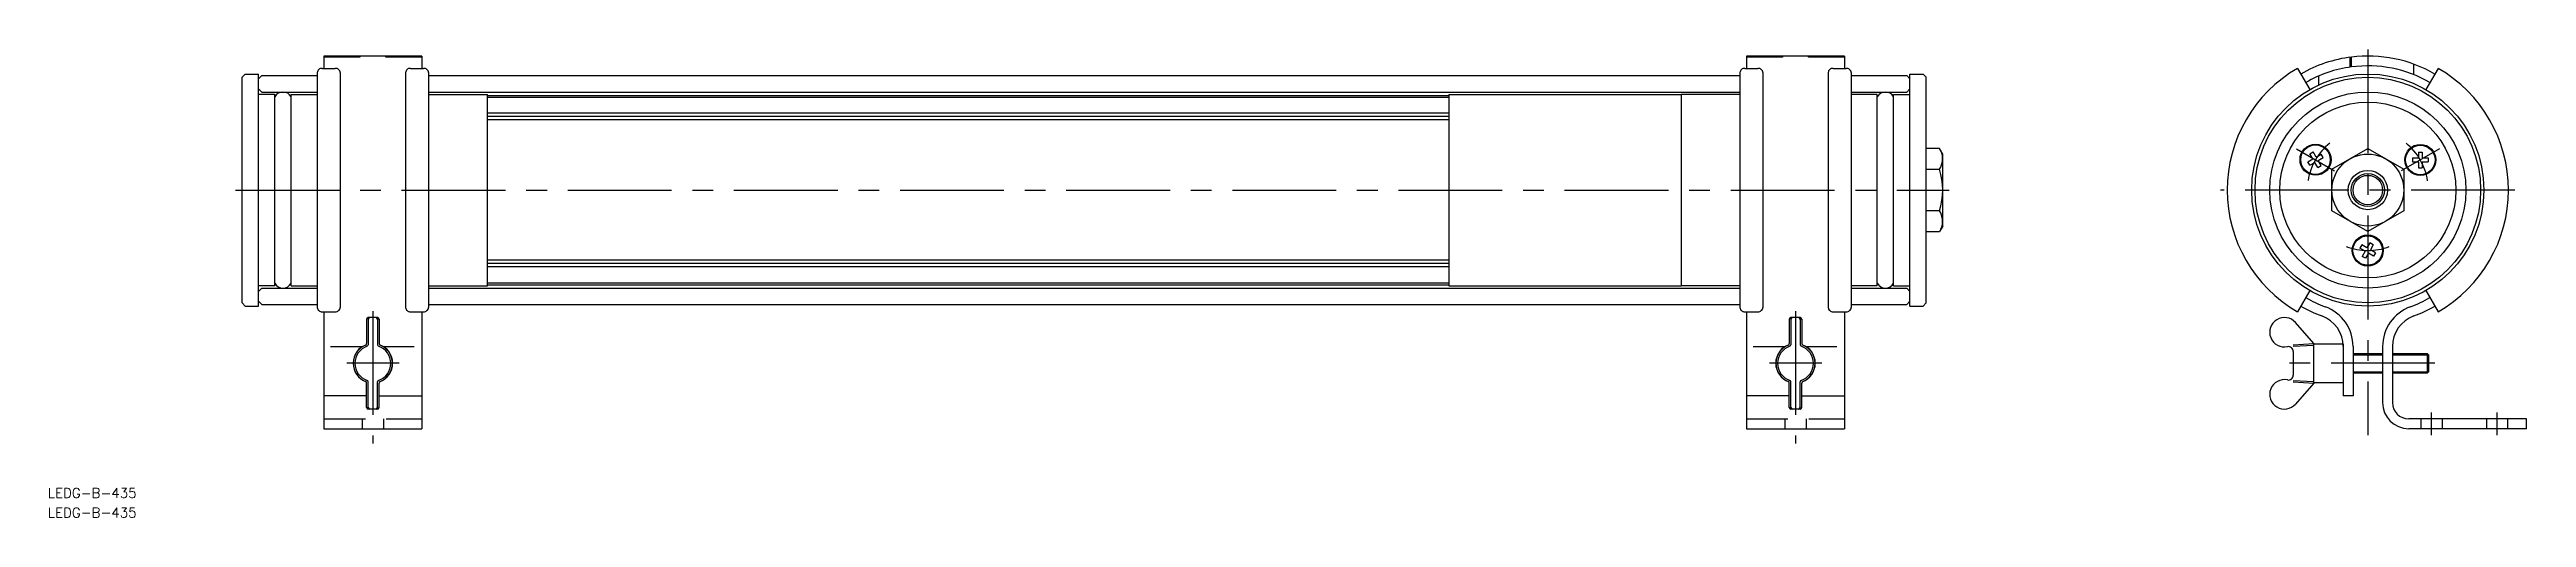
# Model space of a CAD drawing. Extents: x 1 to 758, y 0 to 143.
import ezdxf

# ---------------------------------------------------------------- set-up
doc = ezdxf.new("R2010")
doc.units = 0
doc.linetypes.add('CENTER', pattern=[50.8, 31.75, -6.35, 6.35, -6.35])
doc.linetypes.add('DASHED', pattern=[19.05, 12.7, -6.35])
doc.layers.get('0').update_dxf_attribs({"linetype": 'CONTINUOUS'})
doc.layers.add('CENTER', color=1, linetype='CENTER')
doc.styles.get("Standard").update_dxf_attribs({"font": 'txt.shx', "height": 3, "bigfont": 'bigfont.shx'})

# ---------------------------------------------------------------- blocks, each defined once
blk = doc.blocks.new('*U8')
at = {"color": 7, "linetype": 'CONTINUOUS'}
blk.add_text('LEDG-B-435', height=3, dxfattribs=at).set_placement((0, 6))
blk = doc.blocks.new('*U9')
at = {"color": 7, "linetype": 'CONTINUOUS'}
blk.add_text('LEDG-B-435', height=3, dxfattribs=at).set_placement((0, 0))

msp = doc.modelspace()

# ---------------------------------------------------------------- linework, layer by layer
at = {"color": 7, "linetype": 'CONTINUOUS'}
for p, q in [((83.88, 137.41), (87.88, 137.41)), ((84.38, 141.17), (84.38, 137.41)), ((114.38, 141.17), (84.38, 141.17)), ((95.38, 140.8), (84.38, 140.8)), ((95.38, 141.17), (95.38, 140.8)), ((103.38, 140.8), (103.38, 141.17)), ((114.38, 140.8), (103.38, 140.8)), ((110.88, 137.41), (114.88, 137.41)), ((114.38, 141.17), (114.38, 137.41)), ((518.88, 137.41), (522.88, 137.41)), ((519.38, 141.17), (519.38, 137.41)), ((549.38, 141.17), (519.38, 141.17)), ((530.38, 140.8), (519.38, 140.8)), ((530.38, 141.17), (530.38, 140.8)), ((538.38, 140.8), (538.38, 141.17)), ((549.38, 140.8), (538.38, 140.8)), ((545.88, 137.41), (549.88, 137.41)), ((549.38, 141.17), (549.38, 137.41)), ((687.88, 137.41), (691.63, 130.91)), ((703.89, 140.8), (703.89, 137.77)), ((704.38, 137.84), (704.38, 140.86)), ((723.39, 138.71), (723.39, 135.5)), ((730.88, 137.41), (727.13, 130.91)), ((60.38, 135.67), (59.38, 134.67)), ((59.38, 65.67), (59.38, 134.67)), ((60.38, 135.67), (64.38, 135.67)), ((64.38, 64.67), (64.38, 135.67)), ((65.38, 135.17), (64.38, 134.17)), ((64.38, 131.17), (65.38, 130.17)), ((69.38, 129.42), (64.38, 129.42)), ((65.38, 135.17), (82.38, 135.17)), ((65.38, 130.17), (82.38, 130.17)), ((69.38, 70.92), (69.38, 129.42)), ((74.38, 70.92), (74.38, 129.42)), ((74.38, 129.42), (82.38, 129.42)), ((82.38, 136.11), (82.38, 64.23)), ((89.38, 136.11), (89.38, 64.23)), ((109.38, 136.11), (109.38, 64.23)), ((116.38, 136.11), (116.38, 64.23)), ((116.38, 135.17), (517.38, 135.17)), ((116.38, 130.17), (517.38, 130.17)), ((116.38, 129.42), (134.38, 129.42)), ((134.38, 70.92), (134.38, 129.42)), ((134.38, 129.14), (428.38, 129.14)), ((428.38, 129.42), (499.38, 129.42)), ((428.38, 129.42), (428.38, 70.92)), ((499.38, 129.42), (499.38, 70.92)), ((517.38, 129.42), (499.38, 129.42)), ((499.38, 129.42), (499.38, 70.92)), ((517.38, 136.11), (517.38, 64.23)), ((524.38, 136.11), (524.38, 64.23)), ((544.38, 136.11), (544.38, 64.23)), ((551.38, 136.11), (551.38, 64.23)), ((551.38, 135.17), (568.38, 135.17)), ((551.38, 130.17), (568.38, 130.17)), ((559.38, 129.42), (551.38, 129.42)), ((559.38, 70.92), (559.38, 129.42)), ((564.38, 70.92), (564.38, 129.42)), ((564.38, 129.42), (569.38, 129.42)), ((568.38, 135.17), (569.38, 134.17)), ((569.38, 131.17), (568.38, 130.17)), ((569.38, 64.67), (569.38, 135.67)), ((569.38, 135.67), (573.38, 135.67)), ((573.38, 135.67), (574.38, 134.67)), ((574.38, 65.67), (574.38, 134.67)), ((694.38, 132.35), (694.38, 135.08)), ((134.38, 128.54), (428.38, 128.54)), ((428.38, 123.67), (134.38, 123.67)), ((428.38, 122.65), (134.38, 122.65)), ((428.38, 121.65), (134.38, 121.65)), ((499.38, 121.65), (499.38, 78.69)), ((578.4, 112.87), (574.38, 112.87)), ((574.38, 106.52), (578.4, 106.52)), ((579.38, 111.17), (578.4, 112.87)), ((579.38, 89.17), (579.38, 111.17)), ((691.01, 108.78), (692.57, 109.68)), ((691.61, 107.74), (691.01, 108.78)), ((691.61, 107.74), (693.17, 108.64)), ((691.67, 111.24), (692.71, 111.84)), ((692.57, 109.68), (691.67, 111.24)), ((693.61, 110.28), (692.71, 111.84)), ((694.07, 107.08), (693.17, 108.64)), ((693.61, 110.28), (695.16, 111.18)), ((694.07, 107.08), (695.11, 107.68)), ((694.21, 109.24), (695.76, 110.14)), ((695.11, 107.68), (694.21, 109.24)), ((695.76, 110.14), (695.16, 111.18)), ((698.38, 106.52), (709.38, 112.87)), ((698.38, 93.82), (698.38, 106.52)), ((709.38, 112.87), (720.38, 106.52)), ((720.38, 106.52), (720.38, 93.82)), ((723.03, 109.98), (723.03, 108.78)), ((723.03, 109.98), (724.83, 109.98)), ((723.03, 108.78), (724.83, 108.78)), ((724.83, 111.78), (726.03, 111.78)), ((724.83, 111.78), (724.83, 109.98)), ((724.83, 108.78), (724.83, 106.98)), ((724.83, 106.98), (726.03, 106.98)), ((726.03, 111.78), (726.03, 109.98)), ((726.03, 109.98), (727.83, 109.98)), ((726.03, 108.78), (727.83, 108.78)), ((726.03, 108.78), (726.03, 106.98)), ((727.83, 109.98), (727.83, 108.78)), ((578.4, 93.82), (574.38, 93.82)), ((709.38, 87.47), (698.38, 93.82)), ((720.38, 93.82), (709.38, 87.47)), ((574.38, 87.47), (578.4, 87.47)), ((579.38, 89.17), (578.4, 87.47)), ((707.56, 83.39), (706.96, 82.35)), ((709.12, 82.49), (707.56, 83.39)), ((710.02, 84.05), (709.12, 82.49)), ((711.06, 83.45), (710.02, 84.05)), ((711.06, 83.45), (710.16, 81.89)), ((428.38, 78.69), (134.38, 78.69)), ((428.38, 77.69), (134.38, 77.69)), ((428.38, 76.67), (134.38, 76.67)), ((708.52, 81.45), (706.96, 82.35)), ((708.52, 81.45), (707.62, 79.89)), ((708.66, 79.29), (707.62, 79.89)), ((709.56, 80.85), (708.66, 79.29)), ((711.12, 79.95), (709.56, 80.85)), ((711.72, 80.99), (710.16, 81.89)), ((711.72, 80.99), (711.12, 79.95)), ((69.38, 70.92), (64.38, 70.92)), ((65.38, 70.17), (64.38, 69.17)), ((65.38, 70.17), (82.38, 70.17)), ((74.38, 70.92), (82.38, 70.92)), ((116.38, 70.92), (134.38, 70.92)), ((116.38, 70.17), (517.38, 70.17)), ((134.38, 71.8), (428.38, 71.8)), ((134.38, 71.2), (428.38, 71.2)), ((428.38, 70.92), (499.38, 70.92)), ((517.38, 70.92), (499.38, 70.92)), ((559.38, 70.92), (551.38, 70.92)), ((551.38, 70.17), (568.38, 70.17)), ((564.38, 70.92), (569.38, 70.92)), ((568.38, 70.17), (569.38, 69.17)), ((691.63, 69.43), (687.88, 62.93)), ((727.13, 69.43), (730.88, 62.93)), ((60.38, 64.67), (59.38, 65.67)), ((60.38, 64.67), (64.38, 64.67)), ((65.38, 65.17), (64.38, 66.17)), ((65.38, 65.17), (82.38, 65.17)), ((83.88, 62.93), (87.88, 62.93)), ((84.38, 62.93), (84.38, 27.17)), ((97.48, 60.67), (97.48, 53.21)), ((100.78, 61.17), (97.98, 61.17)), ((97.98, 60.67), (97.98, 52.86)), ((100.78, 60.67), (100.78, 52.86)), ((101.28, 60.67), (101.28, 53.21)), ((110.88, 62.93), (114.88, 62.93)), ((114.38, 62.93), (114.38, 27.17)), ((116.38, 65.17), (517.38, 65.17)), ((518.88, 62.93), (522.88, 62.93)), ((519.38, 62.93), (519.38, 27.17)), ((532.48, 60.67), (532.48, 53.21)), ((535.78, 61.17), (532.98, 61.17)), ((535.78, 61.17), (532.98, 61.17)), ((532.98, 60.67), (532.98, 52.86)), ((535.78, 60.67), (535.78, 52.86)), ((536.28, 60.67), (536.28, 53.21)), ((545.88, 62.93), (549.88, 62.93)), ((549.38, 62.93), (549.38, 27.17)), ((551.38, 65.17), (568.38, 65.17)), ((568.38, 65.17), (569.38, 66.17)), ((569.38, 64.67), (573.38, 64.67)), ((573.38, 64.67), (574.38, 65.67)), ((686.58, 52.86), (692.88, 53.21)), ((692.88, 53.21), (687.27, 59.63)), ((692.88, 41.13), (692.88, 53.21)), ((692.88, 53.17), (701.88, 53.17)), ((701.88, 53.17), (701.88, 41.17)), ((86.43, 52.27), (96.14, 52.27)), ((102.63, 52.27), (112.05, 52.27)), ((521.43, 52.27), (531.14, 52.27)), ((537.63, 52.27), (547.05, 52.27)), ((686.58, 52.39), (692.88, 52.75)), ((686.58, 50.79), (686.58, 43.55)), ((701.88, 52.27), (701.88, 37.17)), ((704.88, 52.27), (704.88, 37.17)), ((704.88, 50.17), (713.88, 50.17)), ((713.88, 52.27), (713.88, 35.17)), ((716.88, 52.27), (716.88, 35.17)), ((716.88, 50.17), (727.48, 50.17)), ((727.48, 50.17), (727.88, 49.76)), ((727.48, 50.17), (727.48, 44.17)), ((727.88, 49.76), (727.88, 44.58)), ((97.48, 33.67), (97.48, 41.13)), ((97.98, 33.67), (97.98, 41.48)), ((100.78, 33.67), (100.78, 41.48)), ((101.28, 33.67), (101.28, 41.13)), ((532.48, 33.67), (532.48, 41.13)), ((532.98, 33.67), (532.98, 41.48)), ((535.78, 33.67), (535.78, 41.48)), ((536.28, 33.67), (536.28, 41.13)), ((686.58, 41.95), (692.88, 41.59)), ((686.58, 41.48), (692.88, 41.13)), ((692.88, 41.13), (687.27, 34.71)), ((701.88, 41.17), (692.88, 41.17)), ((713.88, 44.17), (704.88, 44.17)), ((727.48, 44.17), (716.88, 44.17)), ((727.88, 44.58), (727.48, 44.17)), ((97.48, 37.17), (84.38, 37.17)), ((100.78, 33.17), (97.98, 33.17)), ((101.28, 37.17), (114.38, 37.17)), ((532.48, 37.17), (519.38, 37.17)), ((535.78, 33.17), (532.98, 33.17)), ((536.28, 37.17), (549.38, 37.17)), ((704.88, 37.17), (701.88, 37.17)), ((84.38, 27.17), (114.38, 27.17)), ((519.38, 27.17), (549.38, 27.17)), ((757.88, 30.17), (721.88, 30.17)), ((757.88, 27.17), (721.88, 27.17)), ((757.88, 27.17), (757.88, 30.17))]:
    msp.add_line(p, q, dxfattribs=at)
at = {"color": 3, "linetype": 'CONTINUOUS'}
for p, q in [((704.88, 49.76), (713.88, 49.76)), ((716.88, 49.76), (727.88, 49.76)), ((704.88, 44.58), (713.88, 44.58)), ((716.88, 44.58), (727.88, 44.58))]:
    msp.add_line(p, q, dxfattribs=at)
at = {"color": 3, "linetype": 'DASHED'}
for p, q in [((84.38, 30.17), (114.38, 30.17)), ((96.13, 30.17), (96.13, 27.17)), ((102.63, 30.17), (102.63, 27.17)), ((519.38, 30.17), (549.38, 30.17)), ((531.13, 30.17), (531.13, 27.17)), ((537.63, 30.17), (537.63, 27.17)), ((725.63, 30.17), (725.63, 27.17)), ((732.13, 30.17), (732.13, 27.17)), ((745.63, 30.17), (745.63, 27.17)), ((752.13, 30.17), (752.13, 27.17))]:
    msp.add_line(p, q, dxfattribs=at)
at = {"color": 7, "linetype": 'CONTINUOUS'}
for centre, radius in [((709.38, 100.17), 35.5), ((709.38, 100.17), 34.5), ((709.38, 100.17), 30), ((709.38, 100.17), 26.9), ((693.39, 109.46), 4.75), ((693.39, 109.46), 4.5), ((725.43, 109.38), 4.75), ((725.43, 109.38), 4.5), ((709.38, 100.17), 11), ((709.38, 100.17), 6), ((709.38, 100.17), 4.5), ((709.34, 81.67), 4.75), ((709.34, 81.67), 4.5)]:
    msp.add_circle(centre, radius, dxfattribs=at)
at = {"color": 3, "linetype": 'CONTINUOUS'}
msp.add_circle((709.38, 100.17), 5.05, dxfattribs=at)
at = {"color": 7, "linetype": 'CONTINUOUS'}
for centre, radius, start, end in [((83.54, 136.11), 1.15, 153.37884, 179.85983), ((83.69, 136.03), 1.32, 128.55613, 153.19201), ((83.83, 135.85), 1.55, 108.86543, 128.6406), ((83.88, 135.7), 1.71, 89.94222, 108.95796), ((87.89, 135.7), 1.71, 71.04204, 90.05778), ((87.94, 135.85), 1.55, 51.3594, 71.13457), ((88.08, 136.03), 1.32, 26.80799, 51.44387), ((88.23, 136.11), 1.15, 0.14017, 26.62116), ((92.34, 140.4), 0.562, 108.6587, 134.08231), ((93.04, 138.49), 2.59, 94.75943, 109.68071), ((94.92, 120.16), 21.01, 88.72002, 95.72295), ((103.85, 120.16), 21.01, 84.27705, 91.27998), ((105.73, 138.49), 2.59, 70.31929, 85.24057), ((106.43, 140.4), 0.562, 45.91769, 71.3413), ((110.54, 136.11), 1.15, 153.37884, 179.85983), ((110.69, 136.03), 1.32, 128.55613, 153.19201), ((110.83, 135.85), 1.55, 108.86543, 128.6406), ((110.88, 135.7), 1.71, 89.94222, 108.95796), ((114.89, 135.7), 1.71, 71.04204, 90.05778), ((114.94, 135.85), 1.55, 51.3594, 71.13457), ((115.08, 136.03), 1.32, 26.80799, 51.44387), ((115.23, 136.11), 1.15, 0.14017, 26.62116), ((518.54, 136.11), 1.15, 153.37884, 179.85983), ((518.69, 136.03), 1.32, 128.55613, 153.19201), ((518.83, 135.85), 1.55, 108.86543, 128.6406), ((518.88, 135.7), 1.71, 89.94222, 108.95796), ((522.89, 135.7), 1.71, 71.04204, 90.05778), ((522.94, 135.85), 1.55, 51.3594, 71.13457), ((523.08, 136.03), 1.32, 26.80799, 51.44387), ((523.23, 136.11), 1.15, 0.14017, 26.62116), ((527.34, 140.4), 0.562, 108.6587, 134.08231), ((528.04, 138.49), 2.59, 94.75943, 109.68071), ((529.92, 120.16), 21.01, 88.72002, 95.72295), ((538.85, 120.16), 21.01, 84.27705, 91.27998), ((540.73, 138.49), 2.59, 70.31929, 85.24057), ((541.43, 140.4), 0.562, 45.91769, 71.3413), ((545.54, 136.11), 1.15, 153.37884, 179.85983), ((545.69, 136.03), 1.32, 128.55613, 153.19201), ((545.83, 135.85), 1.55, 108.86543, 128.6406), ((545.88, 135.7), 1.71, 89.94222, 108.95796), ((549.89, 135.7), 1.71, 71.04204, 90.05778), ((549.94, 135.85), 1.55, 51.3594, 71.13457), ((550.08, 136.03), 1.32, 26.80799, 51.44387), ((550.23, 136.11), 1.15, 0.14017, 26.62116), ((709.38, 100.17), 43, 120, 240), ((709.38, 100.17), 41, 97.00473, 120), ((709.38, 100.17), 38, 97.56084, 120), ((709.38, 100.17), 41, 60, 97.00473), ((709.38, 100.17), 38, 60, 97.56084), ((709.38, 100.17), 43, 300, 60), ((71.88, 127.32), 2.85, 28.69441, 151.30559), ((561.88, 127.32), 2.85, 28.69441, 151.30559), ((573.76, 109.7), 5.62, 325.61575, 25.61575), ((558.37, 100.17), 21.02, 342.41205, 17.58795), ((573.76, 90.64), 5.62, 334.38425, 34.38425), ((71.88, 73.02), 2.85, 208.69441, 331.30559), ((561.88, 73.02), 2.85, 208.69441, 331.30559), ((83.54, 64.23), 1.15, 180.14017, 206.62116), ((83.69, 64.31), 1.32, 206.80799, 231.44387), ((83.83, 64.49), 1.55, 231.3594, 251.13457), ((83.88, 64.64), 1.71, 251.04204, 270.05778), ((87.89, 64.64), 1.71, 269.94222, 288.95796), ((87.94, 64.49), 1.55, 288.86543, 308.6406), ((88.08, 64.31), 1.32, 308.55613, 333.19201), ((88.23, 64.23), 1.15, 333.37884, 359.85983), ((97.98, 60.67), 0.5, 90, 180), ((98.48, 60.67), 0.5, 90, 180), ((100.28, 60.67), 0.5, 0, 90), ((100.78, 60.67), 0.5, 0, 90), ((110.54, 64.23), 1.15, 180.14017, 206.62116), ((110.69, 64.31), 1.32, 206.80799, 231.44387), ((110.83, 64.49), 1.55, 231.3594, 251.13457), ((110.88, 64.64), 1.71, 251.04204, 270.05778), ((114.89, 64.64), 1.71, 269.94222, 288.95796), ((114.94, 64.49), 1.55, 288.86543, 308.6406), ((115.08, 64.31), 1.32, 308.55613, 333.19201), ((115.23, 64.23), 1.15, 333.37884, 359.85983), ((518.54, 64.23), 1.15, 180.14017, 206.62116), ((518.69, 64.31), 1.32, 206.80799, 231.44387), ((518.83, 64.49), 1.55, 231.3594, 251.13457), ((518.88, 64.64), 1.71, 251.04204, 270.05778), ((522.89, 64.64), 1.71, 269.94222, 288.95796), ((522.94, 64.49), 1.55, 288.86543, 308.6406), ((523.08, 64.31), 1.32, 308.55613, 333.19201), ((523.23, 64.23), 1.15, 333.37884, 359.85983), ((532.98, 60.67), 0.5, 90, 180), ((532.98, 60.67), 0.5, 90, 180), ((533.48, 60.67), 0.5, 90, 180), ((533.48, 60.67), 0.5, 90, 180), ((535.28, 60.67), 0.5, 0, 90), ((535.28, 60.67), 0.5, 0, 90), ((535.78, 60.67), 0.5, 0, 90), ((535.78, 60.67), 0.5, 0, 90), ((545.54, 64.23), 1.15, 180.14017, 206.62116), ((545.69, 64.31), 1.32, 206.80799, 231.44387), ((545.83, 64.49), 1.55, 231.3594, 251.13457), ((545.88, 64.64), 1.71, 251.04204, 270.05778), ((549.89, 64.64), 1.71, 269.94222, 288.95796), ((549.94, 64.49), 1.55, 288.86543, 308.6406), ((550.08, 64.31), 1.32, 308.55613, 333.19201), ((550.23, 64.23), 1.15, 333.37884, 359.85983), ((683.88, 56.67), 4.5, 41.15383, 281.53696), ((709.38, 100.17), 41, 240, 249.93187), ((709.38, 100.17), 38, 240, 249.93187), ((691.88, 52.27), 10, 0, 69.93187), ((691.88, 52.27), 13, 0, 69.93187), ((726.88, 52.27), 13, 110.06813, 180), ((726.88, 52.27), 10, 110.06813, 180), ((709.38, 100.17), 38, 290.06813, 300), ((709.38, 100.17), 41, 290.06813, 300), ((96.98, 53.21), 0.5, 291.66818, 360), ((101.78, 53.21), 0.5, 180, 248.33182), ((531.98, 53.21), 0.5, 291.66818, 360), ((536.78, 53.21), 0.5, 180, 248.33182), ((99.38, 47.17), 6.04, 109.87621, 250.12379), ((99.38, 47.17), 6, 111.66818, 248.33182), ((99.38, 47.17), 5.5, 108.46146, 251.53854), ((97.48, 52.86), 0.5, 288.46146, 0), ((101.28, 52.86), 0.5, 180, 251.53854), ((99.38, 47.17), 5.5, 288.46146, 71.53854), ((99.38, 47.17), 6.04, 289.87621, 70.12379), ((99.38, 47.17), 6, 291.66818, 68.33182), ((534.38, 47.17), 6.04, 109.87621, 250.12379), ((534.38, 47.17), 6, 111.66818, 248.33182), ((534.38, 47.17), 5.5, 108.46146, 251.53854), ((532.48, 52.86), 0.5, 288.46146, 0), ((536.28, 52.86), 0.5, 180, 251.53854), ((534.38, 47.17), 5.5, 288.46146, 71.53854), ((534.38, 47.17), 6.04, 289.87621, 70.12379), ((534.38, 47.17), 6, 291.66818, 68.33182), ((685.08, 50.79), 1.5, 0, 101.53696), ((96.98, 41.13), 0.5, 0, 68.33182), ((97.48, 41.48), 0.5, 360, 71.53854), ((101.28, 41.48), 0.5, 108.46146, 180), ((101.78, 41.13), 0.5, 111.66818, 180), ((531.98, 41.13), 0.5, 0, 68.33182), ((532.48, 41.48), 0.5, 360, 71.53854), ((536.28, 41.48), 0.5, 108.46146, 180), ((536.78, 41.13), 0.5, 111.66818, 180), ((683.88, 37.67), 4.5, 78.46304, 318.84617), ((685.08, 43.55), 1.5, 258.46304, 0), ((97.98, 33.67), 0.5, 180, 270), ((98.48, 33.67), 0.5, 180, 270), ((100.28, 33.67), 0.5, 270, 0), ((100.78, 33.67), 0.5, 270, 0), ((532.98, 33.67), 0.5, 180, 270), ((533.48, 33.67), 0.5, 180, 270), ((535.28, 33.67), 0.5, 270, 0), ((535.78, 33.67), 0.5, 270, 0), ((721.88, 35.17), 8, 180, 270), ((721.88, 35.17), 5, 180, 270)]:
    msp.add_arc(centre, radius, start, end, dxfattribs=at)
at = {"layer": 'CENTER', "color": 1, "linetype": 'CENTER'}
for p, q in [((709.38, 143.17), (709.38, 25.17)), ((687.52, 112.79), (699.21, 106.04)), ((731.25, 112.79), (719.56, 106.04)), ((57.38, 100.17), (581.38, 100.17)), ((754.38, 100.17), (664.38, 100.17)), ((99.38, 63.17), (99.38, 22.6)), ((534.38, 63.17), (534.38, 22.6)), ((107.38, 47.17), (91.38, 47.17)), ((542.38, 47.17), (526.38, 47.17)), ((729.88, 47.17), (684.58, 47.17)), ((728.88, 25.17), (728.88, 32.17)), ((748.88, 25.17), (748.88, 32.17))]:
    msp.add_line(p, q, dxfattribs=at)
for start, end in [(128.91233, 170.8042), (8.91233, 50.8042), (248.91233, 290.8042)]:
    msp.add_arc((709.38, 100.17), 18.5, start, end, dxfattribs=at)

# ---------------------------------------------------------------- block references
at = {"color": 7, "linetype": 'CONTINUOUS'}
for name in ['*U8', '*U9']:
    msp.add_blockref(name, (0, 0), dxfattribs=at)

doc.saveas('drawing.dxf')
